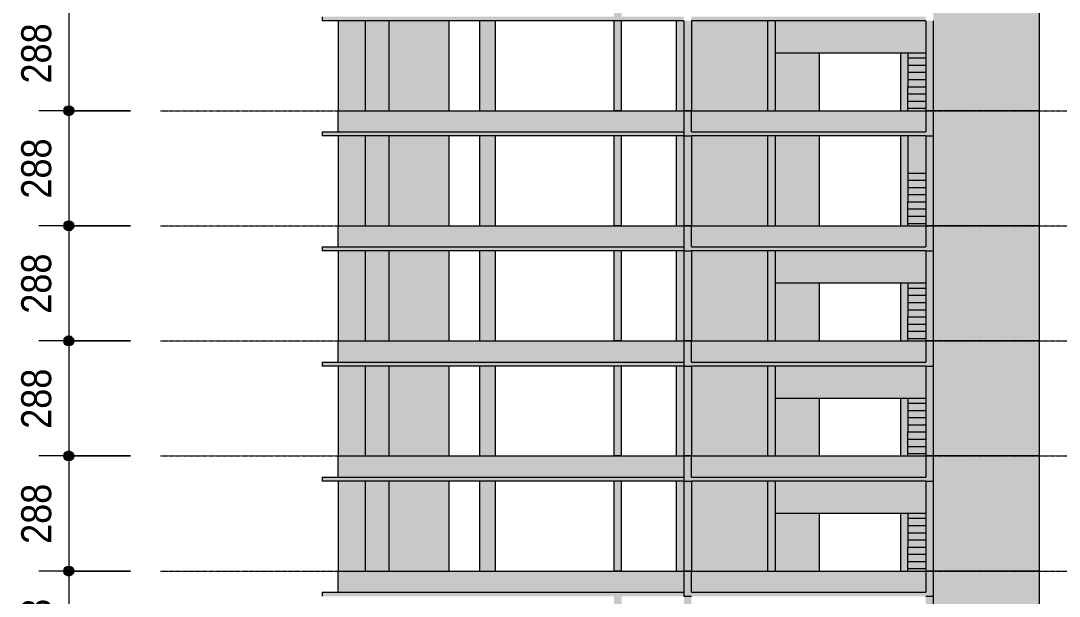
# Model space of a CAD drawing. Header units: centimetres. Extents: x -1095 to 23421, y -520 to 84300.
# Drawn here: x 12501 to 15098, y 80826 to 82266 of the extents above; entities that cross this region are included whole.
import ezdxf

# ---------------------------------------------------------------- set-up
doc = ezdxf.new("R2010")
doc.units = ezdxf.units.CM
doc.linetypes.add('Centro', pattern=[3.175, 0.635, -0.47625, 1.5875, -0.47625])
for name, color, linetype, lineweight in [('A-ANNO-DIMS', 7, 'Continuous', 9), ('A-ANNO-DIMS-500', 7, 'Continuous', 9), ('A-FLOR', 7, 'Continuous', 9), ('A-FLOR-LEVL', 7, 'Continuous', 9), ('S-BEAM', 7, 'Continuous', 9), ('S-COLS', 7, 'Continuous', 9), ('S-STRS', 7, 'Continuous', 9)]:
    doc.layers.add(name, color=color, linetype=linetype, lineweight=lineweight)
doc.styles.add('Fira Sans_4', font='', dxfattribs={"width": 0.9, "height": 75})
doc.styles.get('Fira Sans_4').set_extended_font_data('Fira Sans')
doc.dimstyles.new('PED_R80_1_5mm_ACIMA_As_ESQ__R00_6', dxfattribs={"dimscale": 30.48, "dimtxt": 102.298456, "dimasz": 3.28084, "dimexe": 2.46063, "dimexo": 2.46063, "dimgap": 0.492126, "dimtad": 1, "dimdec": 1, "dimrnd": 0.5, "dimdsep": 46, "dimtxsty": 'Fira Sans_4', "dimblk1": 'DOTSMALL', "dimblk2": 'DOTSMALL', "dimsah": 1, "dimcen": 0.09, "dimdle": 4.92126, "dimazin": 0, "dimtfac": 1, "dimtdec": 4, "dimtix": 1, "dimtmove": 0, "dimatfit": 3, "dimfxl": 1, "dimtvp": 1, "dimtolj": 1, "dimtzin": 0, "dimarcsym": 2})

# ---------------------------------------------------------------- blocks, each defined once
blk = doc.blocks.new('DIMBLOCK337-CT501 - CORTE ESQ_ ATC')
at = {"layer": 'A-ANNO-DIMS-500', "true_color": 0x000032}
h = blk.add_hatch(color=178, dxfattribs=at)
edge = h.paths.add_edge_path(flags=0)
edge.add_arc((12621.2, 82329), 12.5, 0, 360)
h = blk.add_hatch(color=178, dxfattribs=at)
edge = h.paths.add_edge_path(flags=0)
edge.add_arc((12621.2, 82041), 12.5, 0, 360)
at = {"layer": 'A-ANNO-DIMS-500', "color": 178, "true_color": 0x000032}
for p, q in [((12775.5, 82329), (12546.2, 82329)), ((12621.2, 82329), (12621.2, 82041)), ((12621.2, 82329), (12775.5, 82329)), ((12775.5, 82041), (12546.2, 82041)), ((12621.2, 82041), (12775.5, 82041))]:
    blk.add_line(p, q, dxfattribs=at)
for centre in [(12621.2, 82329), (12621.2, 82041)]:
    blk.add_circle(centre, 12.5, dxfattribs=at)
at = {"layer": 'A-ANNO-DIMS-500', "color": 0, "insert": (12502.3, 82108.9), "char_height": 75, "width": 182.563, "attachment_point": 1, "rotation": 90, "line_spacing_factor": 1.049215, "style": 'Fira Sans_4'}
blk.add_mtext('288', dxfattribs=at)
blk = doc.blocks.new('_DotSmall')
at = {"color": 0, "linetype": 'ByBlock', "const_width": 0.5}
blk.add_lwpolyline([(-0.0625, 0, 1), (0.0625, 0, 1)], format="xyb", close=True, dxfattribs=at)
blk = doc.blocks.new('DIMBLOCK338-CT501 - CORTE ESQ_ ATC')
at = {"layer": 'A-ANNO-DIMS-500', "true_color": 0x000032}
h = blk.add_hatch(color=178, dxfattribs=at)
edge = h.paths.add_edge_path(flags=0)
edge.add_arc((12621.2, 82041), 12.5, 0, 360)
h = blk.add_hatch(color=178, dxfattribs=at)
edge = h.paths.add_edge_path(flags=0)
edge.add_arc((12621.2, 81753), 12.5, 0, 360)
at = {"layer": 'A-ANNO-DIMS-500', "color": 178, "true_color": 0x000032}
for p, q in [((12775.5, 82041), (12546.2, 82041)), ((12621.2, 82041), (12621.2, 81753)), ((12621.2, 82041), (12775.5, 82041)), ((12775.5, 81753), (12546.2, 81753)), ((12621.2, 81753), (12775.5, 81753))]:
    blk.add_line(p, q, dxfattribs=at)
for centre in [(12621.2, 82041), (12621.2, 81753)]:
    blk.add_circle(centre, 12.5, dxfattribs=at)
at = {"layer": 'A-ANNO-DIMS-500', "color": 0, "insert": (12502.3, 81820.9), "char_height": 75, "width": 182.563, "attachment_point": 1, "rotation": 90, "line_spacing_factor": 1.049215, "style": 'Fira Sans_4'}
blk.add_mtext('288', dxfattribs=at)
blk = doc.blocks.new('DIMBLOCK339-CT501 - CORTE ESQ_ ATC')
at = {"layer": 'A-ANNO-DIMS-500', "true_color": 0x000032}
h = blk.add_hatch(color=178, dxfattribs=at)
edge = h.paths.add_edge_path(flags=0)
edge.add_arc((12621.2, 81753), 12.5, 0, 360)
h = blk.add_hatch(color=178, dxfattribs=at)
edge = h.paths.add_edge_path(flags=0)
edge.add_arc((12621.2, 81465), 12.5, 0, 360)
at = {"layer": 'A-ANNO-DIMS-500', "color": 178, "true_color": 0x000032}
for p, q in [((12775.5, 81753), (12546.2, 81753)), ((12621.2, 81753), (12621.2, 81465)), ((12621.2, 81753), (12775.5, 81753)), ((12775.5, 81465), (12546.2, 81465)), ((12621.2, 81465), (12775.5, 81465))]:
    blk.add_line(p, q, dxfattribs=at)
for centre in [(12621.2, 81753), (12621.2, 81465)]:
    blk.add_circle(centre, 12.5, dxfattribs=at)
at = {"layer": 'A-ANNO-DIMS-500', "color": 0, "insert": (12502.3, 81532.9), "char_height": 75, "width": 182.563, "attachment_point": 1, "rotation": 90, "line_spacing_factor": 1.049215, "style": 'Fira Sans_4'}
blk.add_mtext('288', dxfattribs=at)
blk = doc.blocks.new('DIMBLOCK340-CT501 - CORTE ESQ_ ATC')
at = {"layer": 'A-ANNO-DIMS-500', "true_color": 0x000032}
h = blk.add_hatch(color=178, dxfattribs=at)
edge = h.paths.add_edge_path(flags=0)
edge.add_arc((12621.2, 81465), 12.5, 0, 360)
h = blk.add_hatch(color=178, dxfattribs=at)
edge = h.paths.add_edge_path(flags=0)
edge.add_arc((12621.2, 81177), 12.5, 0, 360)
at = {"layer": 'A-ANNO-DIMS-500', "color": 178, "true_color": 0x000032}
for p, q in [((12775.5, 81465), (12546.2, 81465)), ((12621.2, 81465), (12621.2, 81177)), ((12621.2, 81465), (12775.5, 81465)), ((12775.5, 81177), (12546.2, 81177)), ((12621.2, 81177), (12775.5, 81177))]:
    blk.add_line(p, q, dxfattribs=at)
for centre in [(12621.2, 81465), (12621.2, 81177)]:
    blk.add_circle(centre, 12.5, dxfattribs=at)
at = {"layer": 'A-ANNO-DIMS-500', "color": 0, "insert": (12502.3, 81244.9), "char_height": 75, "width": 182.563, "attachment_point": 1, "rotation": 90, "line_spacing_factor": 1.049215, "style": 'Fira Sans_4'}
blk.add_mtext('288', dxfattribs=at)
blk = doc.blocks.new('DIMBLOCK341-CT501 - CORTE ESQ_ ATC')
at = {"layer": 'A-ANNO-DIMS-500', "true_color": 0x000032}
h = blk.add_hatch(color=178, dxfattribs=at)
edge = h.paths.add_edge_path(flags=0)
edge.add_arc((12621.2, 81177), 12.5, 0, 360)
h = blk.add_hatch(color=178, dxfattribs=at)
edge = h.paths.add_edge_path(flags=0)
edge.add_arc((12621.2, 80889), 12.5, 0, 360)
at = {"layer": 'A-ANNO-DIMS-500', "color": 178, "true_color": 0x000032}
for p, q in [((12775.5, 81177), (12546.2, 81177)), ((12621.2, 81177), (12621.2, 80889)), ((12621.2, 81177), (12775.5, 81177)), ((12775.5, 80889), (12546.2, 80889)), ((12621.2, 80889), (12775.5, 80889))]:
    blk.add_line(p, q, dxfattribs=at)
for centre in [(12621.2, 81177), (12621.2, 80889)]:
    blk.add_circle(centre, 12.5, dxfattribs=at)
at = {"layer": 'A-ANNO-DIMS-500', "color": 0, "insert": (12502.3, 80956.9), "char_height": 75, "width": 182.563, "attachment_point": 1, "rotation": 90, "line_spacing_factor": 1.049215, "style": 'Fira Sans_4'}
blk.add_mtext('288', dxfattribs=at)
blk = doc.blocks.new('DIMBLOCK342-CT501 - CORTE ESQ_ ATC')
at = {"layer": 'A-ANNO-DIMS-500', "true_color": 0x000032}
h = blk.add_hatch(color=178, dxfattribs=at)
edge = h.paths.add_edge_path(flags=0)
edge.add_arc((12621.2, 80889), 12.5, 0, 360)
h = blk.add_hatch(color=178, dxfattribs=at)
edge = h.paths.add_edge_path(flags=0)
edge.add_arc((12621.2, 80601), 12.5, 0, 360)
at = {"layer": 'A-ANNO-DIMS-500', "color": 178, "true_color": 0x000032}
for p, q in [((12775.5, 80889), (12546.2, 80889)), ((12621.2, 80889), (12621.2, 80601)), ((12621.2, 80889), (12775.5, 80889)), ((12775.5, 80601), (12546.2, 80601)), ((12621.2, 80601), (12775.5, 80601))]:
    blk.add_line(p, q, dxfattribs=at)
for centre in [(12621.2, 80889), (12621.2, 80601)]:
    blk.add_circle(centre, 12.5, dxfattribs=at)
at = {"layer": 'A-ANNO-DIMS-500', "color": 0, "insert": (12502.3, 80668.9), "char_height": 75, "width": 182.563, "attachment_point": 1, "rotation": 90, "line_spacing_factor": 1.049215, "style": 'Fira Sans_4'}
blk.add_mtext('288', dxfattribs=at)

msp = doc.modelspace()

# ---------------------------------------------------------------- hatches: boundary and pattern name
at = {"layer": 'A-FLOR', "true_color": 0xc0c0c0}
for points in [[(13415.7, 82266), (14159.74, 82266), (14159.24, 82276), (13254.74, 82276), (13254.74, 82266), (13321.6, 82266)], [(14764.74, 82266), (14764.74, 82276), (14178.74, 82276), (14178.74, 82266), (14733.02, 82266)], [(13572.74, 81978), (14159.74, 81978), (14159.24, 81988), (13254.74, 81988), (13254.74, 81978), (13415.7, 81978)], [(14764.74, 81978), (14764.74, 81988), (14178.74, 81988), (14178.74, 81978), (14733.02, 81978)], [(13603.89, 81690), (14159.74, 81690), (14159.24, 81700), (13254.74, 81700), (13254.74, 81690), (13572.8, 81690)], [(14733.02, 81690), (14764.74, 81690), (14764.74, 81700), (14178.74, 81700), (14178.74, 81690), (14618.16, 81690)], [(14159.74, 81402), (14159.24, 81412), (13254.74, 81412), (13254.74, 81402), (14159.74, 81402)], [(14764.74, 81402), (14764.74, 81412), (14178.74, 81412), (14178.74, 81402), (14733.02, 81402)], [(13603.89, 81114), (14159.74, 81114), (14159.24, 81124), (13254.74, 81124), (13254.74, 81114), (13572.8, 81114)], [(14733.02, 81114), (14764.74, 81114), (14764.74, 81124), (14178.74, 81124), (14178.74, 81114), (14618.16, 81114)], [(13572.74, 80826), (14159.74, 80826), (14159.24, 80836), (13254.74, 80836), (13254.74, 80826), (13415.7, 80826)], [(14764.74, 80826), (14764.74, 80836), (14178.74, 80836), (14178.74, 80826), (14733.02, 80826)]]:
    msp.add_hatch(color=9, dxfattribs=at).paths.add_polyline_path(points, flags=0)
at = {"layer": 'S-BEAM', "true_color": 0xc0c0c0}
for points in [[(14416.82, 82186), (14764.74, 82186), (14764.74, 82266), (14388.24, 82266), (14388.24, 82186), (14410.06, 82186)], [(13313.74, 81988), (13313.74, 82041), (13294.74, 82041), (13294.74, 81988)], [(13980.27, 81988), (13984.74, 81988), (13984.74, 82041), (13313.74, 82041), (13313.74, 81988), (13603.89, 81988)], [(14159.24, 81988), (14159.74, 81988), (14159.24, 82041), (14003.74, 82041), (14003.74, 81988)], [(14178.74, 81978), (14178.74, 82041), (14159.74, 82041), (14159.74, 81978)], [(14764.74, 81988), (14764.74, 82041), (14178.74, 82041), (14178.74, 81988), (14733.02, 81988)], [(14764.74, 81978), (14783.74, 81978), (14783.74, 82041), (14764.74, 82041), (14764.74, 81988)], [(13313.74, 81700), (13313.74, 81753), (13294.74, 81753), (13294.74, 81700)], [(13980.27, 81700), (13984.74, 81700), (13984.74, 81753), (13313.74, 81753), (13313.74, 81700), (13603.89, 81700)], [(14159.24, 81700), (14159.74, 81700), (14159.24, 81753), (14003.74, 81753), (14003.74, 81700)], [(14168.45, 81690), (14178.74, 81690), (14178.74, 81753), (14159.74, 81753), (14159.74, 81690)], [(14447.64, 81700), (14764.74, 81700), (14764.74, 81753), (14178.74, 81753), (14178.74, 81700), (14388.24, 81700)], [(14783.74, 81690), (14783.74, 81753), (14764.74, 81753), (14764.74, 81690)], [(14544.83, 81610), (14764.74, 81610), (14764.74, 81690), (14388.24, 81690), (14388.24, 81610), (14498.24, 81610)], [(13313.74, 81412), (13313.74, 81465), (13294.74, 81465), (13294.74, 81412)], [(13980.27, 81412), (13984.74, 81412), (13984.74, 81465), (13313.74, 81465), (13313.74, 81412), (13603.89, 81412)], [(14159.24, 81412), (14159.74, 81412), (14159.24, 81465), (14003.74, 81465), (14003.74, 81412)], [(14159.74, 81402), (14178.74, 81402), (14178.74, 81465), (14159.74, 81465), (14159.74, 81412)], [(14461.9, 81412), (14764.74, 81412), (14764.74, 81465), (14178.74, 81465), (14178.74, 81412), (14447.64, 81412)], [(14764.74, 81402), (14783.74, 81402), (14783.74, 81465), (14764.74, 81465), (14764.74, 81412)], [(14544.83, 81322), (14764.74, 81322), (14764.74, 81402), (14388.24, 81402), (14388.24, 81322), (14498.24, 81322)], [(13294.74, 81124), (13313.74, 81124), (13313.74, 81177), (13294.74, 81177), (13294.74, 81158.31)], [(13572.74, 81124), (13984.74, 81124), (13984.74, 81177), (13313.74, 81177), (13313.74, 81124), (13415.7, 81124)], [(14159.24, 81124), (14159.74, 81124), (14159.24, 81177), (14003.74, 81177), (14003.74, 81124)], [(14168.45, 81114), (14178.74, 81114), (14178.74, 81177), (14159.74, 81177), (14159.74, 81114)], [(14369.24, 81124), (14764.74, 81124), (14764.74, 81177), (14178.74, 81177), (14178.74, 81124), (14356.64, 81124)], [(14783.74, 81114), (14783.74, 81177), (14764.74, 81177), (14764.74, 81114)], [(14544.83, 81034), (14764.74, 81034), (14764.74, 81114), (14388.24, 81114), (14388.24, 81034), (14498.24, 81034)], [(13313.74, 80836), (13313.74, 80889), (13294.74, 80889), (13294.74, 80836)], [(13980.27, 80836), (13984.74, 80836), (13984.74, 80889), (13313.74, 80889), (13313.74, 80836), (13603.89, 80836)], [(14159.24, 80836), (14159.74, 80836), (14159.24, 80889), (14003.74, 80889), (14003.74, 80836)], [(14168.45, 80826), (14178.74, 80826), (14178.74, 80889), (14159.74, 80889), (14159.74, 80826)], [(14461.9, 80836), (14764.74, 80836), (14764.74, 80889), (14178.74, 80889), (14178.74, 80836), (14447.64, 80836)], [(14764.74, 80826), (14783.74, 80826), (14783.74, 80889), (14764.74, 80889), (14764.74, 80836)]]:
    msp.add_hatch(color=9, dxfattribs=at).paths.add_polyline_path(points, flags=0)
at = {"layer": 'S-COLS', "true_color": 0xc0c0c0}
h = msp.add_hatch(color=9, dxfattribs=at)
h.paths.add_polyline_path([(14003.74, 82041), (14003.74, 82266), (13984.74, 82266), (13984.74, 82041)], flags=0)
h.paths.add_polyline_path([(14003.74, 82276), (14003.74, 82329), (13984.74, 82329), (13984.74, 82276)], flags=0)
for points in [[(14921.21, 82041), (15048.24, 82041), (15048.24, 82329), (14783.74, 82329), (14783.74, 82041)], [(13362.24, 82041), (13392.24, 82041), (13392.24, 82266), (13362.34, 82266), (13362.26, 82076.39)], [(13413.45, 82041), (13422.24, 82041), (13421.66, 82266), (13392.24, 82266), (13392.34, 82041), (13413.37, 82041)], [(13688.74, 82041), (13688.74, 82266), (13648.74, 82266), (13648.74, 82041), (13649.57, 82041)], [(14159.24, 82041), (14159.24, 82266), (14140.24, 82266), (14140.24, 82041)], [(14178.74, 82041), (14178.74, 82266), (14159.74, 82266), (14159.74, 82041)], [(14369.24, 82041), (14369.24, 82266), (14178.74, 82266), (14178.74, 82041), (14356.64, 82041)], [(14388.24, 82041), (14388.24, 82266), (14369.24, 82266), (14369.24, 82041)], [(14783.74, 82041), (14783.74, 82266), (14764.74, 82266), (14764.74, 82041)], [(14498.24, 82041), (14498.24, 82186), (14388.24, 82186), (14388.24, 82041)], [(14701.24, 82041), (14720.24, 82041), (14720.24, 82186), (14701.24, 82186)], [(14720.24, 82173), (14764.74, 82173), (14764.74, 82186), (14720.24, 82186)], [(14921.21, 81753), (15048.24, 81753), (15048.24, 82041), (14783.74, 82041), (14783.74, 81753)], [(13362.24, 81753), (13392.24, 81753), (13392.24, 81978), (13362.34, 81978), (13362.3, 81892.77)], [(13413.45, 81753), (13422.24, 81753), (13421.66, 81978), (13392.24, 81978), (13392.34, 81753), (13413.37, 81753)], [(13649.57, 81753), (13688.74, 81753), (13688.74, 81978), (13648.74, 81978), (13648.74, 81753)], [(14140.24, 81753), (14159.24, 81753), (14159.24, 81978), (14140.24, 81978), (14140.24, 81892.77)], [(14168.45, 81753), (14178.74, 81753), (14178.74, 81978), (14159.74, 81977.68), (14159.74, 81753)], [(14388.24, 81753), (14388.24, 81978), (14369.24, 81978), (14369.24, 81753)], [(14498.24, 81753), (14498.24, 81978), (14388.24, 81978), (14388.24, 81753)], [(14720.24, 81753), (14720.24, 81978), (14701.24, 81978), (14701.24, 81753)], [(14733.02, 81885), (14764.74, 81885), (14764.74, 81978), (14720.24, 81978), (14720.24, 81885)], [(14783.74, 81753), (14783.74, 81978), (14764.74, 81978), (14764.74, 81753)], [(14921.21, 81465), (15048.24, 81465), (15048.24, 81753), (14783.74, 81753), (14783.74, 81465)], [(13362.24, 81465), (13392.24, 81465), (13392.24, 81690), (13362.34, 81690), (13362.27, 81525.54)], [(13413.45, 81465), (13422.24, 81465), (13421.66, 81690), (13392.24, 81690), (13392.34, 81465), (13413.37, 81465)], [(13688.74, 81465), (13688.74, 81690), (13648.74, 81690), (13648.74, 81465), (13649.57, 81465)], [(14159.24, 81465), (14159.24, 81690), (14140.24, 81690), (14140.24, 81465)], [(14178.74, 81465), (14178.74, 81690), (14159.74, 81690), (14159.74, 81465), (14168.45, 81465)], [(14388.24, 81465), (14388.24, 81690), (14369.24, 81690), (14369.24, 81465)], [(14783.74, 81465), (14783.74, 81690), (14764.74, 81690), (14764.74, 81465)], [(14388.24, 81465), (14498.24, 81465), (14498.24, 81610), (14388.24, 81610), (14388.24, 81525.54)], [(14720.24, 81465), (14720.24, 81610), (14701.24, 81610), (14701.24, 81465)], [(14720.24, 81597), (14764.74, 81597), (14764.74, 81610), (14720.24, 81610)], [(14921.21, 81177), (15048.24, 81177), (15048.24, 81465), (14783.74, 81465), (14783.74, 81177)], [(13362.24, 81177), (13392.24, 81177), (13392.24, 81402), (13362.34, 81402), (13362.31, 81341.93)], [(13413.37, 81177), (13422.24, 81177), (13421.66, 81402), (13392.24, 81402), (13392.34, 81177), (13408.91, 81177)], [(13649.57, 81177), (13688.74, 81177), (13688.74, 81402), (13648.74, 81402), (13648.74, 81177)], [(14159.24, 81177), (14159.24, 81402), (14140.24, 81402), (14140.24, 81177)], [(14168.45, 81177), (14178.74, 81177), (14178.74, 81402), (14159.74, 81402), (14159.74, 81177)], [(14388.24, 81177), (14388.24, 81402), (14369.24, 81402), (14369.24, 81177)], [(14783.74, 81177), (14783.74, 81402), (14764.74, 81402), (14764.74, 81177)], [(14498.24, 81177), (14498.24, 81322), (14388.24, 81322), (14388.24, 81177)], [(14720.24, 81177), (14720.24, 81322), (14701.24, 81322), (14701.24, 81177)], [(14720.24, 81309), (14764.74, 81309), (14764.74, 81322), (14720.24, 81322)], [(14921.21, 80889), (15048.24, 80889), (15048.24, 81177), (14783.74, 81177), (14783.74, 80889)], [(13362.24, 80889), (13392.24, 80889), (13392.24, 81114), (13362.34, 81114), (13362.28, 80974.69)], [(13413.45, 80889), (13422.24, 80889), (13421.66, 81114), (13392.24, 81114), (13392.34, 80889), (13413.37, 80889)], [(13649.57, 80889), (13688.74, 80889), (13688.74, 81114), (13648.74, 81114), (13648.74, 80889)], [(14159.24, 80889), (14159.24, 81114), (14140.24, 81114), (14140.24, 80889)], [(14168.45, 80889), (14178.74, 80889), (14178.74, 81114), (14159.74, 81114), (14159.74, 80889)], [(14388.24, 80889), (14388.24, 81114), (14369.24, 81114), (14369.24, 80889)], [(14783.74, 80889), (14783.74, 81114), (14764.74, 81114), (14764.74, 80889)], [(14498.24, 80889), (14498.24, 81034), (14388.24, 81034), (14388.24, 80889)], [(14701.24, 80889), (14720.24, 80889), (14720.24, 81034), (14701.24, 81034)], [(14720.24, 81021), (14764.74, 81021), (14764.74, 81034), (14720.24, 81034)], [(14783.74, 80601), (15048.24, 80601), (15048.24, 80889), (14783.74, 80889), (14783.74, 80607.46)], [(14178.74, 80601), (14178.74, 80826), (14159.74, 80826), (14159.74, 80601)], [(14783.74, 80601), (14783.74, 80826), (14764.74, 80826), (14764.74, 80601)]]:
    msp.add_hatch(color=9, dxfattribs=at).paths.add_polyline_path(points, flags=0)
h = msp.add_hatch(color=9, dxfattribs=at)
h.paths.add_polyline_path([(13572.74, 82041), (13572.74, 82266), (13422.24, 82266), (13422.24, 82041)], flags=0)
h.paths.add_polyline_path([(13313.74, 82041), (13362.24, 82041), (13362.24, 82266), (13294.74, 82266), (13294.74, 82041)], flags=0)
h = msp.add_hatch(color=9, dxfattribs=at)
h.paths.add_polyline_path([(14003.74, 81753), (14003.74, 81978), (13984.74, 81978), (13984.74, 81753)], flags=0)
h.paths.add_polyline_path([(13984.74, 81988), (14003.74, 81988.28), (14003.74, 82041), (13984.74, 82041)], flags=0)
h = msp.add_hatch(color=9, dxfattribs=at)
h.paths.add_polyline_path([(13313.74, 81753), (13362.24, 81753), (13362.24, 81978), (13294.74, 81977.72), (13294.74, 81753)], flags=0)
h.paths.add_polyline_path([(13422.24, 81753), (13572.74, 81753), (13572.74, 81978), (13422.24, 81978), (13422.24, 81874.81)], flags=0)
h = msp.add_hatch(color=9, dxfattribs=at)
h.paths.add_polyline_path([(14159.24, 81753), (14159.74, 81753.37), (14159.24, 81892.77)], flags=0)
h.paths.add_polyline_path([(14178.74, 81753), (14369.24, 81753), (14369.24, 81978), (14178.74, 81978), (14178.74, 81892.77)], flags=0)
h = msp.add_hatch(color=9, dxfattribs=at)
h.paths.add_polyline_path([(14003.74, 81465), (14003.74, 81690), (13984.74, 81690), (13984.74, 81465)], flags=0)
h.paths.add_polyline_path([(14003.74, 81700), (14003.74, 81753), (13984.74, 81753), (13984.74, 81700)], flags=0)
h = msp.add_hatch(color=9, dxfattribs=at)
h.paths.add_polyline_path([(13294.74, 81465), (13362.24, 81465), (13362.24, 81690), (13294.74, 81689.72), (13294.74, 81466.5)], flags=0)
h.paths.add_polyline_path([(13422.24, 81465), (13572.74, 81465), (13572.74, 81690), (13422.24, 81690), (13422.24, 81525.54)], flags=0)
h = msp.add_hatch(color=9, dxfattribs=at)
h.paths.add_polyline_path([(14159.24, 81465), (14159.74, 81465.37), (14159.24, 81525.54)], flags=0)
h.paths.add_polyline_path([(14178.74, 81465), (14369.24, 81465), (14369.24, 81690), (14178.74, 81690), (14178.74, 81525.54)], flags=0)
h = msp.add_hatch(color=9, dxfattribs=at)
h.paths.add_polyline_path([(14003.74, 81177), (14003.74, 81402), (13984.74, 81402), (13984.74, 81177)], flags=0)
h.paths.add_polyline_path([(14003.74, 81412), (14003.74, 81465), (13984.74, 81465), (13984.74, 81412)], flags=0)
h = msp.add_hatch(color=9, dxfattribs=at)
h.paths.add_polyline_path([(13313.74, 81177), (13362.24, 81177), (13362.24, 81402), (13294.74, 81401.72), (13294.74, 81177)], flags=0)
h.paths.add_polyline_path([(13572.74, 81177), (13572.74, 81402), (13422.24, 81402), (13422.24, 81177)], flags=0)
h = msp.add_hatch(color=9, dxfattribs=at)
h.paths.add_polyline_path([(14159.24, 81177), (14159.74, 81177.37), (14159.24, 81401.74)], flags=0)
h.paths.add_polyline_path([(14178.74, 81177), (14369.24, 81177), (14369.24, 81402), (14178.74, 81402)], flags=0)
h = msp.add_hatch(color=9, dxfattribs=at)
h.paths.add_polyline_path([(14003.74, 80889), (14003.74, 81114), (13984.74, 81114), (13984.74, 80889)], flags=0)
h.paths.add_polyline_path([(14003.74, 81124), (14003.74, 81177), (13984.74, 81177), (13984.74, 81124)], flags=0)
h = msp.add_hatch(color=9, dxfattribs=at)
h.paths.add_polyline_path([(13313.74, 80889), (13362.24, 80889), (13362.24, 81114), (13294.74, 81113.72), (13294.74, 80889)], flags=0)
h.paths.add_polyline_path([(13572.74, 80889), (13572.74, 81114), (13422.24, 81114), (13422.24, 80889)], flags=0)
h = msp.add_hatch(color=9, dxfattribs=at)
h.paths.add_polyline_path([(14159.24, 80889), (14159.74, 80889.37), (14159.24, 80974.69)], flags=0)
h.paths.add_polyline_path([(14184.17, 80889), (14369.24, 80889), (14369.24, 81114), (14178.74, 81114), (14178.74, 80889)], flags=0)
h = msp.add_hatch(color=9, dxfattribs=at)
h.paths.add_polyline_path([(14003.74, 80601), (14003.74, 80826), (13984.74, 80826), (13984.74, 80601)], flags=0)
h.paths.add_polyline_path([(14003.74, 80836), (14003.74, 80889), (13984.74, 80889), (13984.74, 80836)], flags=0)
at = {"layer": 'S-STRS', "true_color": 0xc0c0c0}
for points in [[(14764.74, 82155), (14764.74, 82173), (14720.24, 82173), (14720.24, 82155), (14733.02, 82155)], [(14733.02, 82137), (14764.74, 82137), (14764.74, 82155), (14720.24, 82155), (14720.24, 82137)], [(14733.02, 82119), (14764.74, 82119), (14764.74, 82137), (14720.24, 82137), (14720.24, 82119)], [(14733.02, 82101), (14764.74, 82101), (14764.74, 82119), (14720.24, 82119), (14720.24, 82101)], [(14720.24, 82083), (14764.74, 82083), (14764.74, 82101), (14720.24, 82101)], [(14733.02, 82065), (14764.74, 82065), (14764.74, 82083), (14720.24, 82083), (14720.24, 82065)], [(14733.02, 82047), (14764.74, 82047), (14764.74, 82065), (14720.24, 82065), (14720.24, 82047)], [(14733.02, 82041), (14764.74, 82041), (14764.74, 82047), (14720.24, 82047), (14720.24, 82041)], [(15029.24, 82041), (15029.24, 82041), (14980.24, 82041)], [(14764.74, 81867), (14764.74, 81885), (14720.24, 81885), (14720.24, 81867), (14733.02, 81867)], [(14733.02, 81849), (14764.74, 81849), (14764.74, 81867), (14720.24, 81867), (14720.24, 81849)], [(14733.02, 81831), (14764.74, 81831), (14764.74, 81849), (14720.24, 81849), (14720.24, 81831)], [(14733.02, 81813), (14764.74, 81813), (14764.74, 81831), (14720.24, 81831), (14720.24, 81813)], [(14733.02, 81795), (14764.74, 81795), (14764.74, 81813), (14720.24, 81813), (14720.24, 81795)], [(14733.02, 81777), (14764.74, 81777), (14764.74, 81795), (14720.24, 81795), (14720.24, 81777)], [(14733.02, 81759), (14764.74, 81759), (14764.74, 81777), (14720.24, 81777), (14720.24, 81759)], [(14733.02, 81753), (14764.74, 81753), (14764.74, 81759), (14720.24, 81759), (14720.24, 81753)], [(15029.24, 81753), (15029.24, 81753), (14980.24, 81753)], [(14764.74, 81579), (14764.74, 81597), (14720.24, 81597), (14720.24, 81579), (14733.02, 81579)], [(14733.02, 81561), (14764.74, 81561), (14764.74, 81579), (14720.24, 81579), (14720.24, 81561)], [(14720.24, 81543), (14764.74, 81543), (14764.74, 81561), (14720.24, 81561)], [(14764.74, 81525), (14764.74, 81543), (14720.24, 81543), (14720.24, 81525), (14733.02, 81525)], [(14733.02, 81507), (14764.74, 81507), (14764.74, 81525), (14720.24, 81525), (14720.24, 81507)], [(14733.02, 81489), (14764.74, 81489), (14764.74, 81507), (14720.24, 81507), (14720.24, 81489)], [(14733.02, 81471), (14764.74, 81471), (14764.74, 81489), (14720.24, 81489), (14720.24, 81471)], [(15029.24, 81465), (15029.24, 81465), (14980.24, 81465)], [(14764.74, 81291), (14764.74, 81309), (14720.24, 81309), (14720.24, 81291), (14733.02, 81291)], [(14733.02, 81273), (14764.74, 81273), (14764.74, 81291), (14720.24, 81291), (14720.24, 81273)], [(14733.02, 81255), (14764.74, 81255), (14764.74, 81273), (14720.24, 81273), (14720.24, 81255)], [(14733.02, 81237), (14764.74, 81237), (14764.74, 81255), (14720.24, 81255), (14720.24, 81237)], [(14733.02, 81219), (14764.74, 81219), (14764.74, 81237), (14720.24, 81237), (14720.24, 81219)], [(14733.02, 81201), (14764.74, 81201), (14764.74, 81219), (14720.24, 81219), (14720.24, 81201)], [(14733.02, 81183), (14764.74, 81183), (14764.74, 81201), (14720.24, 81201), (14720.24, 81183)], [(14720.24, 81177), (14764.74, 81177), (14764.74, 81183), (14720.24, 81183)], [(15029.24, 81177), (15029.24, 81177), (14980.24, 81177)], [(14764.74, 81003), (14764.74, 81021), (14720.24, 81021), (14720.24, 81003), (14733.02, 81003)], [(14720.24, 80985), (14764.74, 80985), (14764.74, 81003), (14720.24, 81003)], [(14733.02, 80967), (14764.74, 80967), (14764.74, 80985), (14720.24, 80985), (14720.24, 80967)], [(14733.02, 80949), (14764.74, 80949), (14764.74, 80967), (14720.24, 80967), (14720.24, 80949)], [(14733.02, 80931), (14764.74, 80931), (14764.74, 80949), (14720.24, 80949), (14720.24, 80931)], [(14733.02, 80913), (14764.74, 80913), (14764.74, 80931), (14720.24, 80931), (14720.24, 80913)], [(14733.02, 80895), (14764.74, 80895), (14764.74, 80913), (14720.24, 80913), (14720.24, 80895)], [(14733.02, 80889), (14764.74, 80889), (14764.74, 80895), (14720.24, 80895), (14720.24, 80889)], [(15029.24, 80889), (15029.24, 80889), (14980.24, 80889)]]:
    msp.add_hatch(color=9, dxfattribs=at).paths.add_polyline_path(points, flags=0)
h = msp.add_hatch(color=9, dxfattribs=at)
h.paths.add_polyline_path([(14980.24, 81465), (14980.24, 81465), (14921.21, 81465)], flags=0)
h.paths.add_polyline_path([(14733.02, 81465), (14764.74, 81465), (14764.74, 81471), (14720.24, 81471), (14720.24, 81465)], flags=0)

# ---------------------------------------------------------------- linework, layer by layer
at = {"layer": 'A-FLOR'}
for p, q in [((13254.74, 82276), (13254.74, 82266)), ((14159.74, 82266), (13254.74, 82266)), ((14764.74, 82266), (14178.74, 82266)), ((13254.74, 81988), (14159.74, 81988)), ((13254.74, 81988), (13254.74, 81978)), ((14159.74, 81978), (13254.74, 81978)), ((14178.74, 81988), (14764.74, 81988)), ((14764.74, 81978), (14178.74, 81978)), ((13254.74, 81700), (14159.74, 81700)), ((13254.74, 81700), (13254.74, 81690)), ((14159.74, 81690), (13254.74, 81690)), ((14178.74, 81700), (14764.74, 81700)), ((14764.74, 81690), (14178.74, 81690)), ((13254.74, 81412), (14159.74, 81412)), ((13254.74, 81412), (13254.74, 81402)), ((14159.74, 81402), (13254.74, 81402)), ((14178.74, 81412), (14764.74, 81412)), ((14764.74, 81402), (14178.74, 81402)), ((13254.74, 81124), (14159.74, 81124)), ((13254.74, 81124), (13254.74, 81114)), ((14178.74, 81124), (14764.74, 81124)), ((14159.74, 81114), (13254.74, 81114)), ((14764.74, 81114), (14178.74, 81114)), ((13254.74, 80836), (14159.74, 80836)), ((13254.74, 80836), (13254.74, 80826)), ((14178.74, 80836), (14764.74, 80836))]:
    msp.add_line(p, q, dxfattribs=at)
at = {"layer": 'A-FLOR-LEVL', "linetype": 'Centro'}
for p, q in [((12850.49, 82041), (16649.08, 82041)), ((12850.49, 81753), (16649.08, 81753)), ((12850.49, 81465), (16649.08, 81465)), ((12850.49, 81177), (16649.08, 81177)), ((12850.49, 80889), (16649.08, 80889))]:
    msp.add_line(p, q, dxfattribs=at)
at = {"layer": 'S-BEAM'}
for p, q in [((14388.24, 82186), (14764.74, 82186)), ((13294.74, 82041), (13313.74, 82041)), ((13294.74, 81988), (13294.74, 82041)), ((13313.74, 82041), (13984.74, 82041)), ((14003.74, 82041), (14159.74, 82041)), ((14178.74, 82041), (14159.74, 82041)), ((14159.74, 82041), (14159.74, 81978)), ((14178.74, 81988), (14178.74, 82041)), ((14178.74, 82041), (14764.74, 82041)), ((14783.74, 82041), (14764.74, 82041)), ((14764.74, 82041), (14764.74, 81988)), ((14783.74, 81978), (14783.74, 82041)), ((14159.74, 81978), (14178.74, 81978)), ((14764.74, 81978), (14783.74, 81978)), ((13294.74, 81753), (13313.74, 81753)), ((13294.74, 81700), (13294.74, 81753)), ((13313.74, 81753), (13984.74, 81753)), ((14003.74, 81753), (14159.74, 81753)), ((14178.74, 81753), (14159.74, 81753)), ((14159.74, 81753), (14159.74, 81690)), ((14178.74, 81700), (14178.74, 81753)), ((14178.74, 81753), (14764.74, 81753)), ((14783.74, 81753), (14764.74, 81753)), ((14764.74, 81753), (14764.74, 81700)), ((14783.74, 81690), (14783.74, 81753)), ((14159.74, 81690), (14178.74, 81690)), ((14764.74, 81690), (14783.74, 81690)), ((14388.24, 81610), (14764.74, 81610)), ((13294.74, 81465), (13313.74, 81465)), ((13294.74, 81412), (13294.74, 81465)), ((13313.74, 81465), (13984.74, 81465)), ((14003.74, 81465), (14159.74, 81465)), ((14178.74, 81465), (14159.74, 81465)), ((14159.74, 81465), (14159.74, 81402)), ((14178.74, 81412), (14178.74, 81465)), ((14178.74, 81465), (14764.74, 81465)), ((14783.74, 81465), (14764.74, 81465)), ((14764.74, 81465), (14764.74, 81412)), ((14783.74, 81402), (14783.74, 81465)), ((14159.74, 81402), (14178.74, 81402)), ((14764.74, 81402), (14783.74, 81402)), ((14388.24, 81322), (14764.74, 81322)), ((13294.74, 81177), (13313.74, 81177)), ((13294.74, 81124), (13294.74, 81177)), ((13313.74, 81177), (13984.74, 81177)), ((14003.74, 81177), (14159.74, 81177)), ((14178.74, 81177), (14159.74, 81177)), ((14159.74, 81177), (14159.74, 81114)), ((14178.74, 81124), (14178.74, 81177)), ((14178.74, 81177), (14764.74, 81177)), ((14783.74, 81177), (14764.74, 81177)), ((14764.74, 81177), (14764.74, 81124)), ((14783.74, 81114), (14783.74, 81177)), ((14159.74, 81114), (14178.74, 81114)), ((14764.74, 81114), (14783.74, 81114)), ((14388.24, 81034), (14764.74, 81034)), ((13294.74, 80889), (13313.74, 80889)), ((13294.74, 80836), (13294.74, 80889)), ((13313.74, 80889), (13984.74, 80889)), ((14003.74, 80889), (14159.74, 80889)), ((14178.74, 80889), (14159.74, 80889)), ((14159.74, 80889), (14159.74, 80826)), ((14178.74, 80836), (14178.74, 80889)), ((14178.74, 80889), (14764.74, 80889)), ((14783.74, 80889), (14764.74, 80889)), ((14764.74, 80889), (14764.74, 80836)), ((14783.74, 80826), (14783.74, 80889)), ((14159.74, 80826), (14178.74, 80826)), ((14764.74, 80826), (14783.74, 80826))]:
    msp.add_line(p, q, dxfattribs=at)
at = {"layer": 'S-COLS'}
for p, q in [((15048.24, 82329), (15048.24, 82041)), ((13294.74, 82266), (13294.74, 82041)), ((13362.24, 82266), (13362.24, 82041)), ((13422.24, 82041), (13422.24, 82266)), ((13572.74, 82041), (13572.74, 82266)), ((13648.74, 82266), (13648.74, 82041)), ((13688.74, 82041), (13688.74, 82266)), ((13984.74, 82266), (13984.74, 82041)), ((14003.74, 82041), (14003.74, 82266)), ((14140.24, 82266), (14140.24, 82041)), ((14159.24, 82266), (14159.24, 82041)), ((14159.74, 82266), (14159.74, 82041)), ((14178.74, 82266), (14178.74, 82041)), ((14369.24, 82266), (14369.24, 82041)), ((14388.24, 82266), (14388.24, 82041)), ((14764.74, 82266), (14764.74, 82041)), ((14783.74, 82041), (14783.74, 82266)), ((14498.24, 82186), (14498.24, 82041)), ((14701.24, 82186), (14701.24, 82041)), ((14720.24, 82186), (14720.24, 82101)), ((14003.74, 82041), (13984.74, 82041)), ((14003.74, 82041), (13984.74, 82041)), ((15048.24, 82041), (14783.74, 82041)), ((15048.24, 82041), (14783.74, 82041)), ((15048.24, 82041), (15048.24, 81753)), ((13294.74, 81978), (13294.74, 81753)), ((13362.24, 81978), (13362.24, 81753)), ((13422.24, 81753), (13422.24, 81978)), ((13572.74, 81753), (13572.74, 81978)), ((13648.74, 81978), (13648.74, 81753)), ((13688.74, 81753), (13688.74, 81978)), ((13984.74, 81978), (13984.74, 81753)), ((14003.74, 81753), (14003.74, 81978)), ((14140.24, 81978), (14140.24, 81753)), ((14159.24, 81978), (14159.24, 81753)), ((14159.74, 81978), (14159.74, 81753)), ((14178.74, 81978), (14178.74, 81753)), ((14369.24, 81978), (14369.24, 81753)), ((14388.24, 81978), (14388.24, 81753)), ((14498.24, 81978), (14498.24, 81753)), ((14701.24, 81978), (14701.24, 81753)), ((14720.24, 81978), (14720.24, 81813)), ((14764.74, 81978), (14764.74, 81753)), ((14783.74, 81753), (14783.74, 81978)), ((14003.74, 81753), (13984.74, 81753)), ((14003.74, 81753), (13984.74, 81753)), ((15048.24, 81753), (14783.74, 81753)), ((15048.24, 81753), (14783.74, 81753)), ((15048.24, 81753), (15048.24, 81465)), ((13294.74, 81690), (13294.74, 81465)), ((13362.24, 81690), (13362.24, 81465)), ((13422.24, 81465), (13422.24, 81690)), ((13572.74, 81465), (13572.74, 81690)), ((13648.74, 81690), (13648.74, 81465)), ((13688.74, 81465), (13688.74, 81690)), ((13984.74, 81690), (13984.74, 81465)), ((14003.74, 81465), (14003.74, 81690)), ((14140.24, 81690), (14140.24, 81465)), ((14159.24, 81690), (14159.24, 81465)), ((14159.74, 81690), (14159.74, 81465)), ((14178.74, 81690), (14178.74, 81465)), ((14369.24, 81690), (14369.24, 81465)), ((14388.24, 81690), (14388.24, 81465)), ((14764.74, 81690), (14764.74, 81465)), ((14783.74, 81465), (14783.74, 81690)), ((14498.24, 81610), (14498.24, 81465)), ((14701.24, 81610), (14701.24, 81465)), ((14720.24, 81610), (14720.24, 81525.54)), ((14003.74, 81465), (13984.74, 81465)), ((14003.74, 81465), (13984.74, 81465)), ((15048.24, 81465), (14783.74, 81465)), ((15048.24, 81465), (14783.74, 81465)), ((15048.24, 81465), (15048.24, 81177)), ((13294.74, 81402), (13294.74, 81177)), ((13362.24, 81402), (13362.24, 81177)), ((13422.24, 81177), (13422.24, 81402)), ((13572.74, 81177), (13572.74, 81402)), ((13648.74, 81402), (13648.74, 81177)), ((13688.74, 81177), (13688.74, 81402)), ((13984.74, 81402), (13984.74, 81177)), ((14003.74, 81177), (14003.74, 81402)), ((14140.24, 81402), (14140.24, 81177)), ((14159.24, 81402), (14159.24, 81177)), ((14159.74, 81402), (14159.74, 81177)), ((14178.74, 81402), (14178.74, 81177)), ((14369.24, 81402), (14369.24, 81177)), ((14388.24, 81402), (14388.24, 81177)), ((14764.74, 81402), (14764.74, 81177)), ((14783.74, 81177), (14783.74, 81402)), ((14498.24, 81322), (14498.24, 81177)), ((14701.24, 81322), (14701.24, 81177)), ((14720.24, 81322), (14720.24, 81237)), ((14003.74, 81177), (13984.74, 81177)), ((14003.74, 81177), (13984.74, 81177)), ((15048.24, 81177), (14783.74, 81177)), ((15048.24, 81177), (14783.74, 81177)), ((15048.24, 81177), (15048.24, 80889)), ((13294.74, 81114), (13294.74, 80889)), ((13362.24, 81114), (13362.24, 80889)), ((13422.24, 80889), (13422.24, 81114)), ((13572.74, 80889), (13572.74, 81114)), ((13648.74, 81114), (13648.74, 80889)), ((13688.74, 80889), (13688.74, 81114)), ((13984.74, 81114), (13984.74, 80889)), ((14003.74, 80889), (14003.74, 81114)), ((14140.24, 81114), (14140.24, 80889)), ((14159.24, 81114), (14159.24, 80889)), ((14159.74, 81114), (14159.74, 80889)), ((14178.74, 81114), (14178.74, 80889)), ((14369.24, 81114), (14369.24, 80889)), ((14388.24, 81114), (14388.24, 80889)), ((14764.74, 81114), (14764.74, 80889)), ((14783.74, 80889), (14783.74, 81114)), ((14498.24, 81034), (14498.24, 80889)), ((14701.24, 81034), (14701.24, 80889)), ((14720.24, 81034), (14720.24, 80949)), ((14003.74, 80889), (13984.74, 80889)), ((14003.74, 80889), (13984.74, 80889)), ((15048.24, 80889), (14783.74, 80889)), ((15048.24, 80889), (14783.74, 80889)), ((15048.24, 80889), (15048.24, 80601)), ((14783.74, 80601), (14783.74, 80826))]:
    msp.add_line(p, q, dxfattribs=at)
at = {"layer": 'S-STRS'}
for p, q in [((14720.24, 82173), (14764.74, 82173)), ((14720.24, 82155), (14764.74, 82155)), ((14720.24, 82137), (14764.74, 82137)), ((14720.24, 82119), (14764.74, 82119)), ((14720.24, 82101), (14764.74, 82101)), ((14720.24, 82083), (14720.24, 82101)), ((14720.24, 82083), (14764.74, 82083)), ((14720.24, 82065), (14720.24, 82083)), ((14720.24, 82065), (14764.74, 82065)), ((14720.24, 82047), (14720.24, 82065)), ((14720.24, 82047), (14764.74, 82047)), ((14720.24, 82041), (14720.24, 82047)), ((14720.24, 81885), (14764.74, 81885)), ((14720.24, 81867), (14764.74, 81867)), ((14720.24, 81849), (14764.74, 81849)), ((14720.24, 81831), (14764.74, 81831)), ((14720.24, 81813), (14764.74, 81813)), ((14720.24, 81795), (14720.24, 81813)), ((14720.24, 81795), (14764.74, 81795)), ((14720.24, 81777), (14720.24, 81795)), ((14720.24, 81777), (14764.74, 81777)), ((14720.24, 81759), (14720.24, 81777)), ((14720.24, 81759), (14764.74, 81759)), ((14720.24, 81753), (14720.24, 81759)), ((14720.24, 81597), (14764.74, 81597)), ((14720.24, 81579), (14764.74, 81579)), ((14720.24, 81561), (14764.74, 81561)), ((14720.24, 81543), (14764.74, 81543)), ((14720.24, 81525), (14764.74, 81525)), ((14720.24, 81507), (14720.24, 81525)), ((14720.24, 81507), (14764.74, 81507)), ((14720.24, 81489), (14720.24, 81507)), ((14720.24, 81489), (14764.74, 81489)), ((14720.24, 81471), (14720.24, 81489)), ((14720.24, 81471), (14764.74, 81471)), ((14720.24, 81465), (14720.24, 81471)), ((14720.24, 81309), (14764.74, 81309)), ((14720.24, 81291), (14764.74, 81291)), ((14720.24, 81273), (14764.74, 81273)), ((14720.24, 81255), (14764.74, 81255)), ((14720.24, 81237), (14764.74, 81237)), ((14720.24, 81219), (14720.24, 81237)), ((14720.24, 81219), (14764.74, 81219)), ((14720.24, 81201), (14720.24, 81219)), ((14720.24, 81201), (14764.74, 81201)), ((14720.24, 81183), (14720.24, 81201)), ((14720.24, 81183), (14764.74, 81183)), ((14720.24, 81177), (14720.24, 81183)), ((14720.24, 81021), (14764.74, 81021)), ((14720.24, 81003), (14764.74, 81003)), ((14720.24, 80985), (14764.74, 80985)), ((14720.24, 80967), (14764.74, 80967)), ((14720.24, 80949), (14764.74, 80949)), ((14720.24, 80931), (14720.24, 80949)), ((14720.24, 80931), (14764.74, 80931)), ((14720.24, 80913), (14720.24, 80931)), ((14720.24, 80913), (14764.74, 80913)), ((14720.24, 80895), (14720.24, 80913)), ((14720.24, 80895), (14764.74, 80895)), ((14720.24, 80889), (14720.24, 80895))]:
    msp.add_line(p, q, dxfattribs=at)

# ---------------------------------------------------------------- dimensions: what is measured, and where the dimension line sits
at = {"layer": 'A-ANNO-DIMS', "color": 178, "true_color": 0x000032}
for base, p1, p2, picture, middle in [((12621.15, 82041), (12850.49, 82329), (12850.49, 82041), 'DIMBLOCK337-CT501 - CORTE ESQ_ ATC', (12568, 82185)), ((12621.15, 81753), (12850.49, 82041), (12850.49, 81753), 'DIMBLOCK338-CT501 - CORTE ESQ_ ATC', (12568, 81897)), ((12621.15, 81465), (12850.49, 81753), (12850.49, 81465), 'DIMBLOCK339-CT501 - CORTE ESQ_ ATC', (12568, 81609)), ((12621.15, 81177), (12850.49, 81465), (12850.49, 81177), 'DIMBLOCK340-CT501 - CORTE ESQ_ ATC', (12568, 81321)), ((12621.15, 80889), (12850.49, 81177), (12850.49, 80889), 'DIMBLOCK341-CT501 - CORTE ESQ_ ATC', (12568, 81033)), ((12621.15, 80601), (12850.49, 80889), (12850.49, 80601), 'DIMBLOCK342-CT501 - CORTE ESQ_ ATC', (12568, 80745))]:
    dim = msp.add_linear_dim(base=base, p1=p1, p2=p2, angle=90, dimstyle='PED_R80_1_5mm_ACIMA_As_ESQ__R00_6', override={"dimpost": '<>', "dimfxl": 288}, dxfattribs=at)
    dim.commit()
    dim.dimension.update_dxf_attribs({"geometry": picture, "text_midpoint": middle})

doc.saveas('drawing.dxf')
